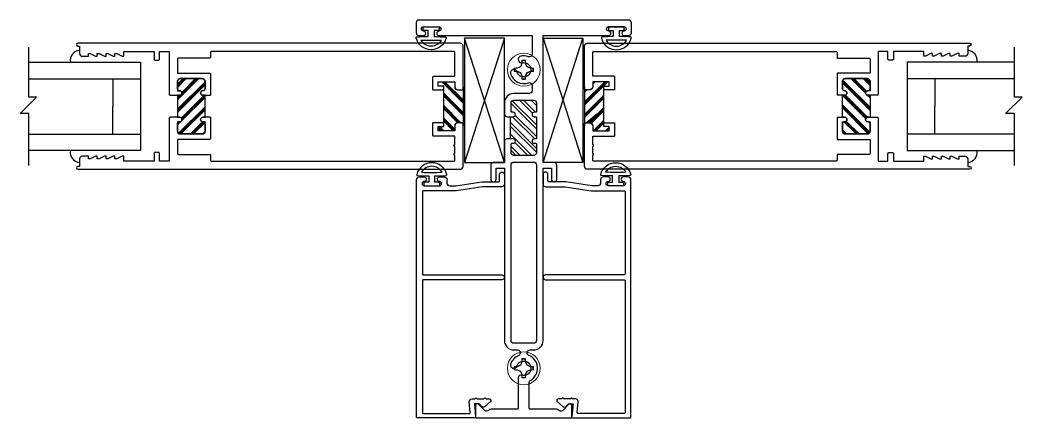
# Model space of a CAD drawing. Extents: x -7 to 79, y -106 to 76.
# Drawn here: x -7.34 to 4, y 42.04 to 46.54 of the extents above; entities that cross this region are included whole.
import ezdxf

# ---------------------------------------------------------------- set-up
doc = ezdxf.new("R2010")
doc.units = 0
doc.header["$MEASUREMENT"] = 0
doc.layers.get('0').update_dxf_attribs({"linetype": 'CONTINUOUS'})
for name, color, linetype in [('FRAME', 1, 'CONTINUOUS'), ('GEOMETRY', 1, 'CONTINUOUS'), ('GLASS', 7, 'CONTINUOUS'), ('MISC.', 7, 'CONTINUOUS'), ('TEXT', 7, 'CONTINUOUS'), ('VENT', 5, 'CONTINUOUS')]:
    doc.layers.add(name, color=color, linetype=linetype)

# ---------------------------------------------------------------- blocks, each defined once
blk = doc.blocks.new('3770-ext lead stile')
at = {"linetype": 'Continuous'}
h = blk.add_hatch(dxfattribs=at)
h.set_pattern_fill('PLAST', scale=0.4, angle=-45, style=0)
h.set_pattern_definition([(225, (21.20419, 6.21365), (-0.07071068, 0.07071068), []), (225, (21.19535, 6.22249), (-0.07071068, 0.07071068), []), (225, (21.18651, 6.23133), (-0.07071068, 0.07071068), [])])
edge = h.paths.add_edge_path()
edge.add_line((-3.234, 0.125), (-3.234, -0.125))
edge.add_line((-3.234, -0.125), (-3.207, -0.125))
edge.add_arc((-3.207, -0.15), 0.025, -94.5812, 90, ccw=False)
edge.add_line((-3.209, -0.175), (-3.234, -0.175))
edge.add_line((-3.234, -0.175), (-3.234, -0.282))
edge.add_arc((-3.203, -0.282), 0.031, 180, 270)
edge.add_line((-3.203, -0.313), (-2.953, -0.313))
edge.add_arc((-2.953, -0.282), 0.031, 270, 360)
edge.add_line((-2.922, -0.282), (-2.922, -0.175))
edge.add_line((-2.922, -0.175), (-2.947, -0.175))
edge.add_arc((-2.947, -0.15), 0.025, 94.5812, 270, ccw=False)
edge.add_line((-2.949, -0.125), (-2.922, -0.125))
edge.add_line((-2.922, -0.125), (-2.922, 0.125))
edge.add_line((-2.922, 0.125), (-2.947, 0.125))
edge.add_arc((-2.947, 0.15), 0.025, 94.5812, 270, ccw=False)
edge.add_arc((-2.951, 0.204), 0.0297, 274.5812, 351.0136)
edge.add_line((-2.922, 0.2), (-2.922, 0.282))
edge.add_arc((-2.953, 0.282), 0.031, 0, 90)
edge.add_line((-2.953, 0.313), (-3.203, 0.313))
edge.add_arc((-3.203, 0.282), 0.031, 90, 180)
edge.add_line((-3.234, 0.282), (-3.234, 0.175))
edge.add_line((-3.234, 0.175), (-3.209, 0.175))
edge.add_arc((-3.209, 0.15), 0.025, -89.9954, 90, ccw=False)
edge.add_line((-3.209, 0.125), (-3.234, 0.125))
h = blk.add_hatch(dxfattribs=at)
h.set_pattern_fill('PLAST', scale=0.4, angle=-45, style=0)
edge = h.paths.add_edge_path()
edge.add_line((-0.219, 0.188), (-0.219, 0.228))
edge.add_line((-0.219, 0.228), (-0.281, 0.228))
edge.add_line((-0.281, 0.228), (-0.281, 0.278))
edge.add_line((-0.281, 0.278), (-0.094, 0.278))
edge.add_line((-0.094, 0.278), (-0.094, 0.219))
edge.add_ellipse((-0.063, 0.219), major_axis=(-0.0219, 0.0219), ratio=1, start_angle=45, end_angle=135)
edge.add_line((-0.063, 0.188), (0, 0.188))
edge.add_line((0, 0.188), (0, -0.187))
edge.add_line((0, -0.187), (-0.063, -0.187))
edge.add_ellipse((-0.063, -0.218), major_axis=(-0.0219, 0.0219), ratio=1, start_angle=-45, end_angle=45)
edge.add_line((-0.094, -0.218), (-0.094, -0.277))
edge.add_line((-0.094, -0.277), (-0.281, -0.277))
edge.add_line((-0.281, -0.277), (-0.281, -0.227))
edge.add_line((-0.281, -0.227), (-0.219, -0.227))
edge.add_line((-0.219, -0.227), (-0.219, -0.187))
edge.add_line((-0.219, -0.187), (-0.219, 0.188))
for p, q in [((0, 0.22), (0, -0.22)), ((-0.139, -0.089), (-0.018, -0.192))]:
    blk.add_line(p, q)
for points in [[(-0.343, 0.187), (-0.229, 0.187, 0.414214), (-0.219, 0.197), (-0.219, 0.217, 0.414214), (-0.229, 0.227), (-0.281, 0.227), (-0.281, 0.267, -0.414214), (-0.271, 0.277), (-0.094, 0.277), (-0.094, 0.218, 0.414214), (-0.063, 0.187), (-0.01, 0.187, 0.414214), (0, 0.197), (0, 0.682, 0.414214), (-0.031, 0.713), (-4.362, 0.713, 1), (-4.362, 0.681), (-4.342, 0.681), (-4.342, 0.596, 0.414214), (-4.311, 0.565), (-4.242, 0.565), (-4.242, 0.595), (-4.222, 0.595), (-4.162, 0.565), (-4.142, 0.565), (-4.142, 0.595), (-4.122, 0.595), (-4.062, 0.565), (-4.042, 0.565), (-4.042, 0.595), (-4.022, 0.595), (-3.962, 0.565), (-3.942, 0.565), (-3.942, 0.595), (-3.922, 0.595), (-3.862, 0.565), (-3.842, 0.565), (-3.842, 0.62), (-3.499, 0.62), (-3.499, 0.533, 0.414214), (-3.489, 0.523), (-3.447, 0.523, 0.414214), (-3.437, 0.533), (-3.437, 0.62), (-3.327, 0.62), (-3.327, 0.135, 0.414214), (-3.317, 0.125), (-3.209, 0.125, 1), (-3.209, 0.175, -0.414214), (-3.234, 0.2), (-3.234, 0.282, -0.414214), (-3.203, 0.313), (-2.953, 0.313, -0.414214), (-2.922, 0.282), (-2.922, 0.2, -0.414214), (-2.947, 0.175, 1), (-2.947, 0.125), (-2.86, 0.125)], [(-0.343, 0.187), (-0.343, 0.329, -0.414214), (-0.333, 0.339), (-0.094, 0.339), (-0.094, 0.61, 0.414214), (-0.104, 0.62), (-2.85, 0.62, 0.414214), (-2.86, 0.61), (-2.86, 0.554, -0.414214), (-2.87, 0.544), (-3.224, 0.544, 0.414214), (-3.234, 0.534), (-3.234, 0.375), (-2.87, 0.375, -0.414214), (-2.86, 0.365), (-2.86, 0.125)], [(-2.86, -0.125), (-2.947, -0.125, 1), (-2.947, -0.175, -0.414214), (-2.922, -0.2), (-2.922, -0.282, -0.414214), (-2.953, -0.313), (-3.203, -0.313, -0.414214), (-3.234, -0.282), (-3.234, -0.2, -0.414214), (-3.209, -0.175, 1), (-3.209, -0.125), (-3.317, -0.125, 0.414214), (-3.327, -0.135), (-3.327, -0.62), (-3.437, -0.62), (-3.437, -0.533, 0.414214), (-3.447, -0.523), (-3.489, -0.523, 0.414214), (-3.499, -0.533), (-3.499, -0.62), (-3.842, -0.62), (-3.842, -0.565), (-3.862, -0.565), (-3.922, -0.595), (-3.942, -0.595), (-3.942, -0.565), (-3.962, -0.565), (-4.022, -0.595), (-4.042, -0.595), (-4.042, -0.565), (-4.062, -0.565), (-4.122, -0.595), (-4.142, -0.595), (-4.142, -0.565), (-4.162, -0.565), (-4.222, -0.595), (-4.242, -0.595), (-4.242, -0.565), (-4.311, -0.565, 0.414214), (-4.342, -0.596), (-4.342, -0.681), (-4.362, -0.681, 1), (-4.362, -0.713), (-0.031, -0.713, 0.414214), (0, -0.682), (0, -0.198, 0.414214), (-0.01, -0.188), (-0.063, -0.188, 0.414214), (-0.094, -0.219), (-0.094, -0.278), (-0.271, -0.278, -0.414214), (-0.281, -0.268), (-0.281, -0.228), (-0.229, -0.228, 0.414214), (-0.219, -0.218), (-0.219, -0.198, 0.414214), (-0.229, -0.188), (-0.343, -0.188)], [(-2.86, -0.125), (-2.86, -0.365, -0.414214), (-2.87, -0.375), (-3.234, -0.375), (-3.234, -0.534, 0.414214), (-3.224, -0.544), (-2.87, -0.544, -0.414214), (-2.86, -0.554), (-2.86, -0.61, 0.414214), (-2.85, -0.62), (-0.104, -0.62, 0.414214), (-0.094, -0.61), (-0.094, -0.554, -1), (-0.094, -0.534), (-0.094, -0.454, -1), (-0.094, -0.434), (-0.094, -0.34), (-0.333, -0.34, -0.414214), (-0.343, -0.33), (-0.343, -0.188)]]:
    blk.add_lwpolyline(points, format="xyb")
at = {"color": 7}
blk.add_lwpolyline([(-3.234, 0.125), (-3.234, -0.125), (-3.207, -0.125, -1.0408), (-3.209, -0.175), (-3.234, -0.175), (-3.234, -0.282, 0.414214), (-3.203, -0.313), (-2.953, -0.313, 0.414214), (-2.922, -0.282), (-2.922, -0.175), (-2.947, -0.175, -0.9608), (-2.949, -0.125), (-2.922, -0.125), (-2.922, 0.125), (-2.947, 0.125, -0.9608), (-2.949, 0.175, 0.346439), (-2.922, 0.2), (-2.922, 0.282, 0.414214), (-2.953, 0.313), (-3.203, 0.313, 0.414214), (-3.234, 0.282), (-3.234, 0.175), (-3.209, 0.175, -0.99996), (-3.209, 0.125)], format="xyb", close=True, dxfattribs=at)
at = {"color": 7, "linetype": 'Continuous'}
blk.add_lwpolyline([(-0.219, 0.187), (-0.219, 0.227), (-0.281, 0.227), (-0.281, 0.277), (-0.094, 0.277), (-0.094, 0.218), (-0.085, 0.196), (-0.063, 0.187), (0, 0.187), (0, -0.187), (-0.063, -0.188), (-0.085, -0.197), (-0.094, -0.219), (-0.094, -0.278), (-0.281, -0.278), (-0.281, -0.228), (-0.219, -0.228)], close=True, dxfattribs=at)
blk = doc.blocks.new('dfasdf')
at = {"color": 7, "linetype": 'Continuous', "lineweight": 15}
for p, q in [((54.623, 25.649), (54.607, 25.61)), ((54.623, 25.649), (54.617, 25.65)), ((54.623, 25.679), (54.62, 25.686)), ((54.623, 25.679), (54.623, 25.649)), ((54.657, 25.649), (54.657, 25.679)), ((54.657, 25.649), (54.662, 25.65)), ((54.673, 25.61), (54.657, 25.649)), ((54.537, 25.56), (54.531, 25.557)), ((54.568, 25.594), (54.537, 25.594)), ((54.537, 25.56), (54.568, 25.56)), ((54.568, 25.594), (54.567, 25.599)), ((54.568, 25.56), (54.567, 25.555)), ((54.607, 25.61), (54.568, 25.594)), ((54.568, 25.56), (54.607, 25.544)), ((54.607, 25.61), (54.601, 25.615)), ((54.607, 25.544), (54.601, 25.539)), ((54.607, 25.544), (54.623, 25.505)), ((54.657, 25.505), (54.673, 25.544)), ((54.673, 25.61), (54.678, 25.615)), ((54.711, 25.594), (54.673, 25.61)), ((54.673, 25.544), (54.711, 25.56)), ((54.673, 25.544), (54.678, 25.539)), ((54.711, 25.594), (54.712, 25.599)), ((54.742, 25.594), (54.711, 25.594)), ((54.711, 25.56), (54.712, 25.555)), ((54.711, 25.56), (54.742, 25.56)), ((54.742, 25.594), (54.748, 25.597)), ((54.623, 25.505), (54.617, 25.504)), ((54.623, 25.505), (54.623, 25.475)), ((54.657, 25.505), (54.662, 25.504)), ((54.657, 25.475), (54.657, 25.505)), ((54.657, 25.475), (54.659, 25.468))]:
    blk.add_line(p, q, dxfattribs=at)
at = {"color": 7, "linetype": 'Continuous', "lineweight": 15, "flags": 128}
for points in [[(54.657, 25.679), (54.658, 25.683), (54.659, 25.686)], [(54.537, 25.594), (54.534, 25.595), (54.531, 25.597)], [(54.742, 25.56), (54.745, 25.559), (54.748, 25.557)], [(54.623, 25.475), (54.621, 25.471), (54.62, 25.468)]]:
    blk.add_lwpolyline(points, dxfattribs=at)
at = {"color": 7, "linetype": 'Continuous', "lineweight": 15}
blk.add_circle((54.64, 25.577), 0.186, dxfattribs=at)
for centre, radius, start, end in [((55.692, 25.142), 1.189, 154.7283, 156.5646), ((55.559, 25.592), 0.944, 174.331, 176.507), ((54.64, 25.577), 0.11, 79.7812, 100.2188), ((54.64, 25.577), 0.104, 80.5333, 99.4667), ((53.72, 25.592), 0.944, 3.493, 5.669), ((53.587, 25.142), 1.189, 23.4354, 25.2717), ((54.64, 25.577), 0.11, 169.7812, 190.2188), ((54.624, 24.657), 0.944, 93.493, 95.669), ((54.624, 26.497), 0.944, 264.331, 266.507), ((54.64, 25.577), 0.104, 170.5333, 189.4667), ((55.074, 24.524), 1.189, 113.4354, 115.2717), ((55.074, 26.63), 1.189, 244.7283, 246.5646), ((55.692, 26.012), 1.189, 203.4354, 205.2717), ((53.587, 26.012), 1.189, 334.7283, 336.5646), ((54.205, 24.524), 1.189, 64.7283, 66.5646), ((54.205, 26.63), 1.189, 293.4354, 295.2717), ((54.655, 24.657), 0.944, 84.331, 86.507), ((54.655, 26.497), 0.944, 273.493, 275.669), ((54.64, 25.577), 0.104, 350.5333, 9.4667), ((54.64, 25.577), 0.11, 349.7812, 10.2188), ((55.559, 25.562), 0.944, 183.493, 185.669), ((54.64, 25.577), 0.11, 259.7812, 280.2188), ((54.64, 25.577), 0.104, 260.5333, 279.4667), ((53.72, 25.562), 0.944, 354.331, 356.507)]:
    blk.add_arc(centre, radius, start, end, dxfattribs=at)
blk = doc.blocks.new('25031')
at = {"layer": 'GEOMETRY', "color": 5}
for p, q in [((-0.035, 0.042), (-0.09, 0.042)), ((-0.09, 0.042), (-0.09, 0)), ((-0.09, 0), (0.09, 0)), ((-0.035, 0.112), (-0.035, 0.042)), ((0.035, 0.042), (0.035, 0.112)), ((0.09, 0.042), (0.035, 0.042)), ((0.09, 0), (0.09, 0.042))]:
    blk.add_line(p, q, dxfattribs=at)
for centre, radius, start, end in [((0, 0.086), 0.175, 14.1622, 165.8685), ((-0.16, 0.126), 0.01, 165.8685, 267.1063), ((0, 3.29), 3.179, 267.1063, 269.3654), ((0, 0.086), 0.135, 30.4808, 149.5259), ((0, 3.29), 3.139, 267.8759, 269.9963), ((0.005, 3.056), 2.904, 269.9005, 272.1922), ((0.005, 3.056), 2.944, 270.5829, 273.0223), ((0.16, 0.126), 0.01, 273.0223, 14.1622)]:
    blk.add_arc(centre, radius, start, end, dxfattribs=at)

msp = doc.modelspace()

# ---------------------------------------------------------------- hatches: boundary and pattern name
h = msp.add_hatch()
h.set_pattern_fill('ANSI32', color=256, scale=0.25, angle=90, style=0)
h.set_pattern_definition([(135, (-20.24713, 36.74944), (-0.06629126, -0.06629126), []), (135, (-20.24713, 36.79363), (-0.06629126, -0.06629126), [])])
h.paths.add_polyline_path([(-1.494, 45.195), (-1.494, 45.446), (-1.519, 45.446, -1), (-1.519, 45.496), (-1.504, 45.496, 0.414214), (-1.494, 45.506), (-1.494, 45.602, 0.414214), (-1.525, 45.633), (-1.75, 45.633, 0.414214), (-1.781, 45.602), (-1.781, 45.506, 0.414214), (-1.771, 45.496), (-1.756, 45.496, -1), (-1.756, 45.446), (-1.79, 45.446), (-1.79, 45.195), (-1.756, 45.195, -1), (-1.756, 45.145), (-1.771, 45.145, 0.414214), (-1.781, 45.135), (-1.781, 45.039, 0.414214), (-1.75, 45.008), (-1.525, 45.008, 0.414214), (-1.494, 45.039), (-1.494, 45.135, 0.414214), (-1.504, 45.145), (-1.519, 45.145, -1), (-1.519, 45.195)])

# ---------------------------------------------------------------- linework, layer by layer
at = {"color": 7}
for p, q in [((-7.241, 45.875), (-5.979, 45.875)), ((-6.292, 45.875), (-6.292, 45.563)), ((3.921, 45.875), (2.705, 45.875)), ((3.017, 45.875), (3.017, 45.563)), ((-6.292, 45.25), (-6.292, 45.563)), ((3.017, 45.25), (3.017, 45.563)), ((-7.241, 45.25), (-5.979, 45.25)), ((3.921, 45.25), (2.705, 45.25))]:
    msp.add_line(p, q, dxfattribs=at)
for points in [[(-7.241, 46.063), (-5.979, 46.063), (-5.979, 45.563), (-5.979, 45.063), (-7.241, 45.063)], [(3.921, 46.063), (2.705, 46.063), (2.705, 45.563), (2.705, 45.063), (3.921, 45.063)]]:
    msp.add_lwpolyline(points, dxfattribs=at)
for centre, start, end in [((-6.657, 46.081), 94.6227, 189.241), ((3.383, 46.081), 350.759, 85.3773), ((-6.657, 45.044), 170.759, 265.3773), ((3.383, 45.044), 274.6227, 9.241)]:
    msp.add_arc(centre, 0.116, start, end)
at = {"layer": 'FRAME'}
for points in [[(-0.45, 46.364, 0.414214), (-0.419, 46.395), (-0.419, 46.508, 0.414214), (-0.45, 46.539), (-1.637, 46.539), (-2.825, 46.539, 0.414214), (-2.856, 46.508), (-2.856, 46.395, 0.414214), (-2.825, 46.364), (-2.773, 46.364, 0.414214), (-2.748, 46.389, 0.399638), (-2.772, 46.414, -0.399638), (-2.796, 46.439), (-2.796, 46.439, -0.414214), (-2.771, 46.464), (-2.601, 46.464, -0.414214), (-2.576, 46.439), (-2.576, 46.439, -0.399638), (-2.599, 46.414, 0.399638), (-2.623, 46.389, 0.414214), (-2.598, 46.364), (-2.547, 46.364), (-1.544, 46.364), (-1.544, 46.153, -0.517938), (-1.585, 46.124, 0.142368), (-1.672, 46.129, 0.510157), (-1.695, 46.074), (-1.695, 46.073, 0.323599), (-1.655, 46.056, -2.284894), (-1.715, 45.953, 0.323599), (-1.749, 45.979), (-1.75, 45.979, 0.510157), (-1.786, 45.931, 0.42659), (-1.585, 45.83, -0.517938), (-1.544, 45.801), (-1.544, 45.739, -0.414214), (-1.575, 45.708), (-1.75, 45.708, 0.414214), (-1.856, 45.602), (-1.856, 45.477, 0.414214), (-1.825, 45.446), (-1.756, 45.446, 0.414214), (-1.731, 45.471, 0.414214), (-1.756, 45.496), (-1.771, 45.496, -0.414214), (-1.781, 45.506), (-1.781, 45.602, -0.414214), (-1.75, 45.633), (-1.525, 45.633, -0.414214), (-1.494, 45.602), (-1.494, 45.506, -0.414214), (-1.504, 45.496), (-1.519, 45.496, 0.414214), (-1.544, 45.471, 0.414214), (-1.519, 45.446), (-1.504, 45.446), (-1.494, 45.446), (-1.494, 45.195), (-1.504, 45.195), (-1.519, 45.195, 0.414214), (-1.544, 45.17, 0.414214), (-1.519, 45.145), (-1.504, 45.145, -0.414214), (-1.494, 45.135), (-1.494, 45.039, -0.414214), (-1.525, 45.008), (-1.75, 45.008, -0.414214), (-1.781, 45.039), (-1.781, 45.135, -0.414214), (-1.771, 45.145), (-1.756, 45.145, 0.414214), (-1.731, 45.17, 0.414214), (-1.756, 45.195), (-1.825, 45.195, 0.414214), (-1.856, 45.164), (-1.856, 44.937, -0.414214), (-1.866, 44.927), (-1.981, 44.927, 0.414214), (-2.012, 44.896), (-2.012, 44.74, 0.414214), (-1.981, 44.709, 0.414214), (-1.95, 44.74), (-1.95, 44.865), (-1.856, 44.865), (-1.856, 42.914, 0.414214), (-1.75, 42.808), (-1.706, 42.808, -0.414214), (-1.675, 42.777), (-1.675, 42.775, -0.308174), (-1.694, 42.746, 0.227368), (-1.786, 42.647, 0.502305), (-1.75, 42.599, 0.326072), (-1.715, 42.625, -2.386509), (-1.66, 42.523, 0.500407), (-1.7, 42.493), (-1.7, 42.149, -0.414214), (-1.71, 42.139), (-2.007, 42.139, 0.237131), (-2.032, 42.126, -0.457629), (-2.078, 42.123), (-2.149, 42.193, 0.668179), (-2.183, 42.179), (-2.183, 42.049, 0.414214), (-2.173, 42.039), (-1.637, 42.039), (-1.102, 42.039, 0.414214), (-1.092, 42.049), (-1.092, 42.179, 0.668179), (-1.126, 42.193), (-1.196, 42.123, -0.457629), (-1.243, 42.126, 0.237131), (-1.268, 42.139), (-1.565, 42.139, -0.414214), (-1.575, 42.149), (-1.575, 42.439, -0.267949), (-1.559, 42.466, 0.627979), (-1.58, 42.746, -0.308174), (-1.6, 42.775), (-1.6, 42.777, -0.414214), (-1.569, 42.808), (-1.525, 42.808, 0.414214), (-1.419, 42.914), (-1.419, 44.865), (-1.325, 44.865), (-1.325, 44.74, 0.414214), (-1.294, 44.709, 0.414214), (-1.263, 44.74), (-1.263, 44.896, 0.414214), (-1.294, 44.927), (-1.419, 44.927), (-1.419, 46.364), (-0.728, 46.364), (-0.676, 46.364, 0.414214), (-0.651, 46.389, 0.399638), (-0.675, 46.414, -0.399638), (-0.699, 46.439), (-0.699, 46.439, -0.414214), (-0.674, 46.464), (-0.504, 46.464, -0.414214), (-0.479, 46.439), (-0.479, 46.439, -0.399638), (-0.502, 46.414, 0.399638), (-0.526, 46.389), (-0.526, 46.389, 0.414214), (-0.501, 46.364)], [(-1.494, 42.914, -0.414214), (-1.525, 42.883), (-1.75, 42.883, -0.414214), (-1.781, 42.914), (-1.781, 44.902, -0.414214), (-1.75, 44.933), (-1.525, 44.933, -0.414214), (-1.494, 44.902)], [(-2.776, 42.089), (-2.253, 42.089, 0.440011), (-2.243, 42.1), (-2.254, 42.221, -0.440011), (-2.223, 42.255), (-2.194, 42.255, 0.267949), (-2.186, 42.26, -0.57735), (-2.168, 42.26, 0.267949), (-2.16, 42.255), (-2.094, 42.255, 0.267949), (-2.086, 42.26, -0.57735), (-2.068, 42.26, 0.267949), (-2.06, 42.255), (-2.031, 42.255, -0.691708), (-2.017, 42.22), (-2.081, 42.164, -0.395486), (-2.109, 42.165), (-2.143, 42.199), (-2.196, 42.199), (-2.183, 42.05, -0.440011), (-2.193, 42.039), (-2.841, 42.039, -0.414214), (-2.851, 42.049), (-2.851, 44.733, -0.414214), (-2.82, 44.764), (-2.766, 44.764, -0.975), (-2.765, 44.714, 0.975), (-2.764, 44.664), (-2.594, 44.664, 0.975), (-2.592, 44.714, -0.975), (-2.591, 44.764), (-2.538, 44.764, -0.414214), (-2.507, 44.733), (-2.507, 44.695, 0.414214), (-2.476, 44.664), (-2.413, 44.664, 0.035412), (-2.408, 44.664), (-2.114, 44.708, -0.035412), (-2.102, 44.709), (-1.922, 44.709, 0.414214), (-1.912, 44.719), (-1.912, 44.791, -1), (-1.856, 44.791), (-1.856, 44.684, -0.414214), (-1.887, 44.653), (-2.102, 44.653, 0.035412), (-2.106, 44.652), (-2.4, 44.609, -0.035412), (-2.413, 44.608), (-2.776, 44.608, 0.414214), (-2.786, 44.598), (-2.786, 43.667, 0.414214), (-2.776, 43.657), (-1.884, 43.657, -1), (-1.884, 43.601), (-2.776, 43.601, 0.414214), (-2.786, 43.591), (-2.786, 42.099, 0.414214)], [(-0.499, 42.089), (-1.021, 42.089, -0.440011), (-1.031, 42.1), (-1.02, 42.221, 0.440011), (-1.051, 42.255), (-1.08, 42.255, -0.267949), (-1.089, 42.26, 0.57735), (-1.106, 42.26, -0.267949), (-1.115, 42.255), (-1.18, 42.255, -0.267949), (-1.189, 42.26, 0.57735), (-1.206, 42.26, -0.267949), (-1.215, 42.255), (-1.244, 42.255, 0.691708), (-1.257, 42.22), (-1.193, 42.164, 0.395486), (-1.166, 42.165), (-1.132, 42.199), (-1.079, 42.199), (-1.092, 42.05, 0.440011), (-1.082, 42.039), (-0.434, 42.039, 0.414214), (-0.424, 42.049), (-0.424, 44.733, 0.414214), (-0.455, 44.764), (-0.508, 44.764, 0.975), (-0.509, 44.714, -0.975), (-0.511, 44.664), (-0.681, 44.664, -0.975), (-0.682, 44.714, 0.975), (-0.683, 44.764), (-0.737, 44.764, 0.414214), (-0.768, 44.733), (-0.768, 44.695, -0.414214), (-0.799, 44.664), (-0.862, 44.664, -0.035412), (-0.866, 44.664), (-1.16, 44.708, 0.035412), (-1.173, 44.709), (-1.353, 44.709, -0.414214), (-1.363, 44.719), (-1.363, 44.791, 1), (-1.419, 44.791), (-1.419, 44.684, 0.414214), (-1.388, 44.653), (-1.173, 44.653, -0.035412), (-1.168, 44.652), (-0.874, 44.609, 0.035412), (-0.862, 44.608), (-0.499, 44.608, -0.414214), (-0.489, 44.598), (-0.489, 43.667, -0.414214), (-0.499, 43.657), (-1.391, 43.657, 1), (-1.391, 43.601), (-0.499, 43.601, -0.414214), (-0.489, 43.591), (-0.489, 42.099, -0.414214)]]:
    msp.add_lwpolyline(points, format="xyb", close=True, dxfattribs=at)
at = {"layer": 'GLASS'}
for p, q in [((-1.856, 46.335), (-2.308, 44.927)), ((-1.856, 44.927), (-2.308, 46.335)), ((-1.856, 46.335), (-2.308, 46.335)), ((-1.856, 44.927), (-1.856, 46.335)), ((-1.419, 44.927), (-1.419, 46.335)), ((-1.419, 44.927), (-0.967, 46.335)), ((-1.419, 46.335), (-0.967, 44.927)), ((-1.419, 46.335), (-0.967, 46.335)), ((-2.308, 44.927), (-1.856, 44.927)), ((-0.967, 44.927), (-1.419, 44.927))]:
    msp.add_line(p, q, dxfattribs=at)
at = {"layer": 'MISC.'}
for points in [[(-7.241, 44.893), (-7.241, 45.482), (-7.342, 45.482), (-7.157, 45.666), (-7.241, 45.666), (-7.241, 46.234)], [(3.921, 44.893), (3.921, 45.482), (3.82, 45.482), (4.005, 45.666), (3.921, 45.666), (3.921, 46.234)]]:
    msp.add_lwpolyline(points, dxfattribs=at)
at = {"layer": 'TEXT'}
for p, q in [((-2.308, 46.335), (-2.308, 44.927)), ((-0.967, 46.335), (-0.967, 44.927)), ((-1.79, 45.446), (-1.79, 45.195))]:
    msp.add_line(p, q, dxfattribs=at)

# ---------------------------------------------------------------- block references
for p in [(-56.277, 20.4), (-56.277, 17.024)]:
    msp.add_blockref('dfasdf', p)
at = {"layer": 'TEXT', "xscale": -1, "rotation": 180}
msp.add_blockref('25031', (-2.686, 46.464), dxfattribs=at)
at = {"layer": 'TEXT', "rotation": 180}
msp.add_blockref('25031', (-0.589, 46.464), dxfattribs=at)
at = {"layer": 'TEXT'}
msp.add_blockref('25031', (-2.679, 44.664), dxfattribs=at)
at = {"layer": 'TEXT', "xscale": -1}
msp.add_blockref('25031', (-0.596, 44.664), dxfattribs=at)
at = {"layer": 'VENT'}
msp.add_blockref('3770-ext lead stile', (-2.325, 45.564), dxfattribs=at)
at = {"layer": 'VENT', "xscale": -1}
msp.add_blockref('3770-ext lead stile', (-0.95, 45.564), dxfattribs=at)

doc.saveas('drawing.dxf')
